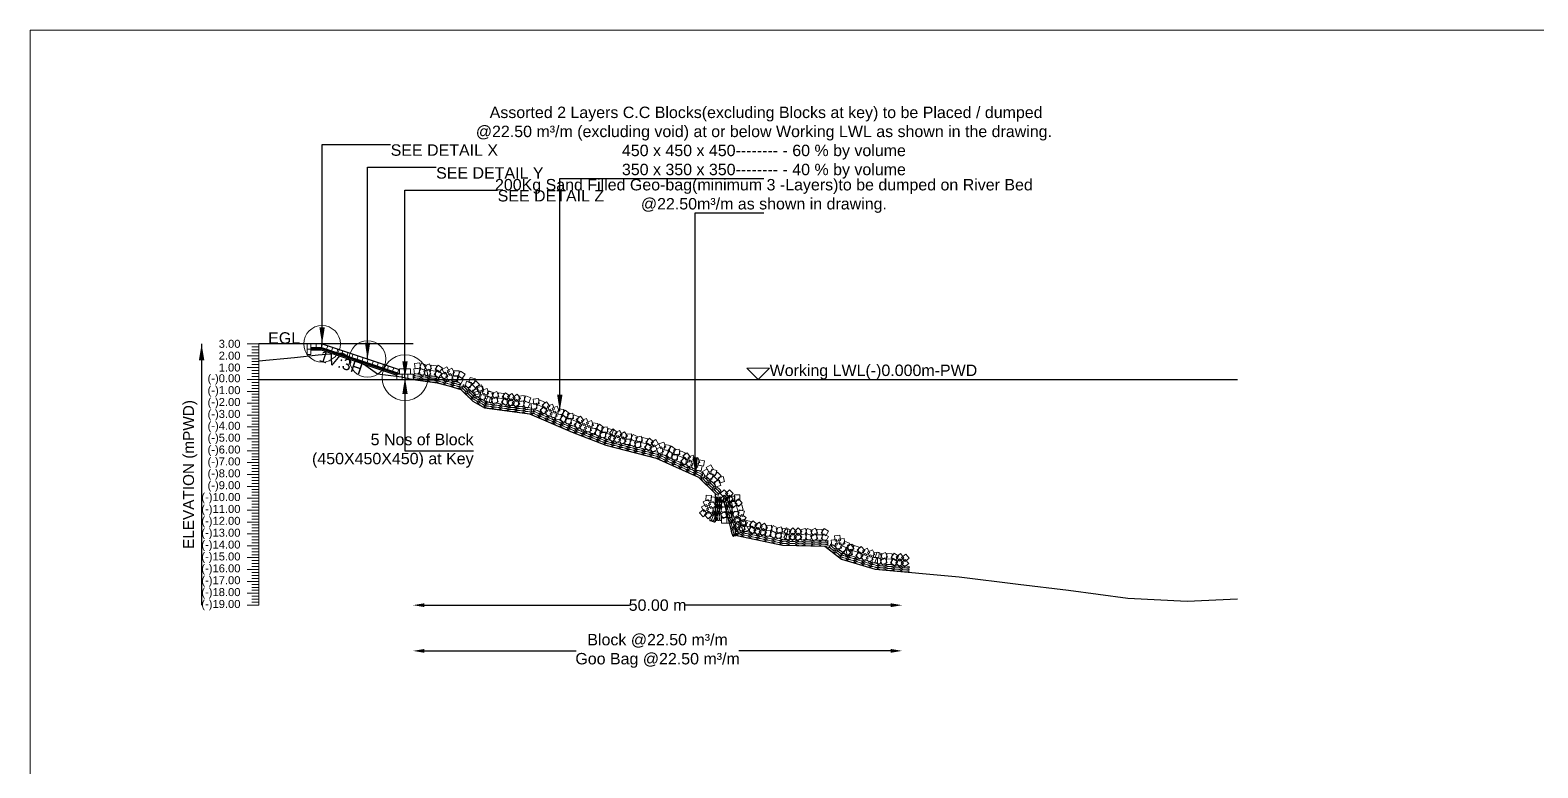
# Model space of a CAD drawing. Header units: inches. Extents: x 89000 to 845017, y -7071 to 0.
# Drawn here: x 730000 to 736595, y -3229 to 0 of the extents above; entities that cross this region are included whole.
import ezdxf

# ---------------------------------------------------------------- set-up
doc = ezdxf.new("R2010")
doc.units = ezdxf.units.IN
doc.header["$LTSCALE"] = 7
doc.header["$MEASUREMENT"] = 0
doc.header["$PDMODE"] = 3
for name, color, linetype, lineweight in [('Cross Section Labels', 7, 'Continuous', 9), ('Existing_Bed_Level for Xsection', 7, 'Continuous', 25), ('Long Section Labels', 7, 'Continuous', 9)]:
    doc.layers.add(name, color=color, linetype=linetype, lineweight=lineweight)
doc.styles.get("Standard").update_dxf_attribs({"font": 'arial.ttf'})
doc.dimstyles.new('Appron Lebeling Style', dxfattribs={"dimtxt": 50, "dimasz": 50, "dimexe": 0.18, "dimexo": 0.0625, "dimgap": 0.09, "dimtad": 0, "dimtih": 1, "dimtoh": 1, "dimdec": 4, "dimzin": 0, "dimdsep": 46, "dimtxsty": 'Standard', "dimcen": 0.09, "dimse1": 1, "dimse2": 1, "dimadec": 0, "dimazin": 0, "dimtfac": 1, "dimtdec": 4, "dimtofl": 0, "dimtmove": 0, "dimatfit": 3, "dimfxl": 1, "dimtolj": 1, "dimtzin": 0, "dimarcsym": 0})
doc.dimstyles.get("Standard").update_dxf_attribs({"dimtxt": 0.18, "dimasz": 0.18, "dimexe": 0.18, "dimexo": 0.0625, "dimgap": 0.09, "dimtad": 0, "dimtih": 1, "dimtoh": 1, "dimdec": 4, "dimzin": 0, "dimdsep": 46, "dimtxsty": 'Standard', "dimcen": 0.09, "dimadec": 0, "dimazin": 0, "dimtfac": 1, "dimtdec": 4, "dimtofl": 0, "dimtmove": 0, "dimatfit": 3, "dimfxl": 1, "dimtolj": 1, "dimtzin": 0, "dimarcsym": 0})

# ---------------------------------------------------------------- blocks, each defined once
blk = doc.blocks.new('*D341')
at = {"layer": 'Cross Section Labels', "color": 0, "lineweight": -2, "transparency": 16777216}
for p, q in [((731724.8, -2517.2), (732621.9, -2517.2)), ((733764.2, -2517.2), (732867.1, -2517.2))]:
    blk.add_line(p, q, dxfattribs=at)
at = {"layer": 'Cross Section Labels', "color": 0, "transparency": 16777216}
for points in [[(731724.8, -2508.8), (731724.8, -2525.5), (731674.8, -2517.2)], [(733764.2, -2508.8), (733764.2, -2525.5), (733814.2, -2517.2)]]:
    blk.add_solid(points, dxfattribs=at)
at = {"layer": 'Defpoints', "color": 0, "transparency": 16777216}
for p in [(731674.8, -1529.2), (733814.2, -2370.5), (733814.2, -2517.2)]:
    blk.add_point(p, dxfattribs=at)
at = {"layer": 'Cross Section Labels', "color": 0, "transparency": 16777216, "insert": (732744.5, -2517.2), "char_height": 50, "attachment_point": 5}
blk.add_mtext('\\A1;50.00 m', dxfattribs=at)
blk = doc.blocks.new('*D342')
at = {"layer": 'Cross Section Labels', "color": 0, "lineweight": -2, "transparency": 16777216}
for p, q in [((731724.8, -2717.2), (732388.9, -2717.2)), ((733764.2, -2717.2), (733100.1, -2717.2))]:
    blk.add_line(p, q, dxfattribs=at)
at = {"layer": 'Cross Section Labels', "color": 0, "transparency": 16777216}
for points in [[(731724.8, -2708.8), (731724.8, -2725.5), (731674.8, -2717.2)], [(733764.2, -2708.8), (733764.2, -2725.5), (733814.2, -2717.2)]]:
    blk.add_solid(points, dxfattribs=at)
at = {"layer": 'Defpoints', "color": 0, "transparency": 16777216}
for p in [(731674.8, -1529.2), (733814.2, -2370.5), (733814.2, -2717.2)]:
    blk.add_point(p, dxfattribs=at)
at = {"layer": 'Cross Section Labels', "color": 0, "transparency": 16777216, "insert": (732744.5, -2717.2), "char_height": 50, "attachment_point": 5}
blk.add_mtext('\\A1;Block @22.50 m³/m ^JGoo Bag @22.50 m³/m ', dxfattribs=at)

msp = doc.modelspace()

# ---------------------------------------------------------------- linework, layer by layer
at = {"layer": 'Cross Section Labels'}
for points in [[(730000, 0), (740000, 0), (740000, -7071), (730000, -7071)], [(733184.79701, -1529.16), (733234.79701, -1479.16), (733134.79701, -1479.16)]]:
    msp.add_lwpolyline(points, close=True, dxfattribs=at)
for centre, radius in [((731276.99701, -1373.16), 80), ((731475.89701, -1439.46), 80), ((731639.69701, -1521.36), 100)]:
    msp.add_circle(centre, radius, dxfattribs=at)
at = {"layer": 'Existing_Bed_Level for Xsection'}
for points in [[(731674.79701, -1373.16), (731000, -1373.16)], [(731616.29701, -1486.26), (731279.39863, -1373.96054), (731276.99701, -1373.16), (731274.46548, -1373.16), (731227.66548, -1373.16)], [(731000, -1447.156), (731155.98323, -1433.636), (731259.97205, -1421.572), (731363.96087, -1413.148), (731467.94969, -1468.476), (731519.9441, -1504.46), (731623.93292, -1517.46), (731675.92733, -1529.42), (731779.91615, -1543.46), (731831.91056, -1557.5), (731883.90497, -1572.58), (731935.89937, -1624.06), (731987.89378, -1652.66), (732184.90472, -1679.96), (732370.8193, -1759.52), (732517.52593, -1817.24), (732737.66717, -1873.4), (732923.57636, -1957.12), (732996.9296, -2028.36), (732996.9296, -2151.6), (733031.30494, -2053.84), (733070.29241, -2208.28), (733290.43148, -2255.08), (733476.33699, -2259.24), (733549.6942, -2315.92), (733696.43167, -2360.12), (734063.38933, -2392.36), (734322.57815, -2425.12), (734542.74752, -2452.16), (734801.96683, -2487), (735061.26988, -2500), (735281.36075, -2489.6)], [(731227.66548, -1388.76), (731274.46548, -1388.76), (731616.29701, -1502.70384)], [(731227.66548, -1393.96), (731273.62164, -1393.96), (731609.02164, -1505.76)], [(731227.66548, -1399.16), (731272.77779, -1399.16), (731604.59701, -1509.76641)], [(731000, -1529.16), (735281.36075, -1529.16)]]:
    msp.add_lwpolyline(points, dxfattribs=at)
at = {"layer": 'Long Section Labels'}
for points in [[(731000, -1373.16), (730950, -1373.16)], [(731000, -2517.16), (731000, -2465.16), (731000, -2413.16), (731000, -2361.16), (731000, -2309.16), (731000, -2257.16), (731000, -2205.16), (731000, -2153.16), (731000, -2101.16), (731000, -2049.16), (731000, -1997.16), (731000, -1945.16), (731000, -1893.16), (731000, -1841.16), (731000, -1789.16), (731000, -1737.16), (731000, -1685.16), (731000, -1633.16), (731000, -1581.16), (731000, -1529.16), (731000, -1477.16), (731000, -1425.16), (731000, -1373.16)], [(731000, -1425.16), (730950, -1425.16)], [(731000, -1386.16), (730970, -1386.16)], [(731000, -1399.16), (730970, -1399.16)], [(731000, -1412.16), (730970, -1412.16)], [(731000, -1438.16), (730970, -1438.16)], [(731000, -1477.16), (730950, -1477.16)], [(731000, -1451.16), (730970, -1451.16)], [(731000, -1464.16), (730970, -1464.16)], [(731000, -1490.16), (730970, -1490.16)], [(731000, -1503.16), (730970, -1503.16)], [(731000, -1516.16), (730970, -1516.16)], [(731000, -1529.16), (730950, -1529.16)], [(731000, -1581.16), (730950, -1581.16)], [(731000, -1542.16), (730970, -1542.16)], [(731000, -1555.16), (730970, -1555.16)], [(731000, -1568.16), (730970, -1568.16)], [(731000, -1633.16), (730950, -1633.16)], [(731000, -1594.16), (730970, -1594.16)], [(731000, -1607.16), (730970, -1607.16)], [(731000, -1620.16), (730970, -1620.16)], [(731000, -1646.16), (730970, -1646.16)], [(731000, -1685.16), (730950, -1685.16)], [(731000, -1659.16), (730970, -1659.16)], [(731000, -1672.16), (730970, -1672.16)], [(731000, -1698.16), (730970, -1698.16)], [(731000, -1711.16), (730970, -1711.16)], [(731000, -1737.16), (730950, -1737.16)], [(731000, -1724.16), (730970, -1724.16)], [(731000, -1750.16), (730970, -1750.16)], [(731000, -1763.16), (730970, -1763.16)], [(731000, -1776.16), (730970, -1776.16)], [(731000, -1789.16), (730950, -1789.16)], [(731000, -1841.16), (730950, -1841.16)], [(731000, -1802.16), (730970, -1802.16)], [(731000, -1815.16), (730970, -1815.16)], [(731000, -1828.16), (730970, -1828.16)], [(731000, -1893.16), (730950, -1893.16)], [(731000, -1854.16), (730970, -1854.16)], [(731000, -1867.16), (730970, -1867.16)], [(731000, -1880.16), (730970, -1880.16)], [(731000, -1906.16), (730970, -1906.16)], [(731000, -1945.16), (730950, -1945.16)], [(731000, -1919.16), (730970, -1919.16)], [(731000, -1932.16), (730970, -1932.16)], [(731000, -1958.16), (730970, -1958.16)], [(731000, -1971.16), (730970, -1971.16)], [(731000, -1997.16), (730950, -1997.16)], [(731000, -1984.16), (730970, -1984.16)], [(731000, -2010.16), (730970, -2010.16)], [(731000, -2023.16), (730970, -2023.16)], [(731000, -2036.16), (730970, -2036.16)], [(731000, -2049.16), (730950, -2049.16)], [(731000, -2101.16), (730950, -2101.16)], [(731000, -2062.16), (730970, -2062.16)], [(731000, -2075.16), (730970, -2075.16)], [(731000, -2088.16), (730970, -2088.16)], [(731000, -2153.16), (730950, -2153.16)], [(731000, -2114.16), (730970, -2114.16)], [(731000, -2127.16), (730970, -2127.16)], [(731000, -2140.16), (730970, -2140.16)], [(731000, -2166.16), (730970, -2166.16)], [(731000, -2205.16), (730950, -2205.16)], [(731000, -2179.16), (730970, -2179.16)], [(731000, -2192.16), (730970, -2192.16)], [(731000, -2218.16), (730970, -2218.16)], [(731000, -2231.16), (730970, -2231.16)], [(731000, -2257.16), (730950, -2257.16)], [(731000, -2244.16), (730970, -2244.16)], [(731000, -2270.16), (730970, -2270.16)], [(731000, -2283.16), (730970, -2283.16)], [(731000, -2296.16), (730970, -2296.16)], [(731000, -2309.16), (730950, -2309.16)], [(731000, -2361.16), (730950, -2361.16)], [(731000, -2322.16), (730970, -2322.16)], [(731000, -2335.16), (730970, -2335.16)], [(731000, -2348.16), (730970, -2348.16)], [(731000, -2374.16), (730970, -2374.16)], [(731000, -2413.16), (730950, -2413.16)], [(731000, -2387.16), (730970, -2387.16)], [(731000, -2400.16), (730970, -2400.16)], [(731000, -2426.16), (730970, -2426.16)], [(731000, -2439.16), (730970, -2439.16)], [(731000, -2465.16), (730950, -2465.16)], [(731000, -2452.16), (730970, -2452.16)], [(731000, -2478.16), (730970, -2478.16)], [(731000, -2491.16), (730970, -2491.16)], [(731000, -2504.16), (730970, -2504.16)], [(731000, -2517.16), (730950, -2517.16)]]:
    msp.add_lwpolyline(points, dxfattribs=at)
for points in [[(731227.66548, -1373.16), (731212.06548, -1373.16), (731212.06548, -1396.56), (731227.66548, -1396.56)], [(731251.06548, -1373.16), (731227.66548, -1373.16), (731227.66548, -1388.76), (731251.06548, -1388.76)], [(731274.46548, -1373.16), (731251.06548, -1373.16), (731251.06548, -1388.76), (731274.46548, -1388.76)], [(731301.59782, -1381.36027), (731279.39863, -1373.96054), (731274.46548, -1388.76), (731296.66467, -1396.15973)], [(731323.79701, -1388.76), (731301.59782, -1381.36027), (731296.66467, -1396.15973), (731318.86386, -1403.55946)], [(731227.66548, -1396.56), (731212.06548, -1396.56), (731212.06548, -1419.96), (731227.66548, -1419.96)], [(731345.9962, -1396.15973), (731323.79701, -1388.76), (731318.86386, -1403.55946), (731341.06305, -1410.95919)], [(731368.19539, -1403.55946), (731345.9962, -1396.15973), (731341.06305, -1410.95919), (731363.26224, -1418.35892)], [(731390.39458, -1410.95919), (731368.19539, -1403.55946), (731363.26224, -1418.35892), (731385.46143, -1425.75865)], [(731412.59377, -1418.35892), (731390.39458, -1410.95919), (731385.46143, -1425.75865), (731407.66062, -1433.15838)], [(731434.79296, -1425.75865), (731412.59377, -1418.35892), (731407.66062, -1433.15838), (731429.85981, -1440.55811)], [(731456.99215, -1433.15838), (731434.79296, -1425.75865), (731429.85981, -1440.55811), (731452.059, -1447.95784)], [(731479.19134, -1440.55811), (731456.99215, -1433.15838), (731452.059, -1447.95784), (731474.25818, -1455.35757)], [(731501.39053, -1447.95784), (731479.19134, -1440.55811), (731474.25818, -1455.35757), (731496.45737, -1462.7573)], [(731523.58972, -1455.35757), (731501.39053, -1447.95784), (731496.45737, -1462.7573), (731518.65656, -1470.15703)], [(731545.7889, -1462.7573), (731523.58972, -1455.35757), (731518.65656, -1470.15703), (731540.85575, -1477.55676)], [(731567.98809, -1470.15703), (731545.7889, -1462.7573), (731540.85575, -1477.55676), (731563.05494, -1484.95649)], [(731590.18728, -1477.55676), (731567.98809, -1470.15703), (731563.05494, -1484.95649), (731585.25413, -1492.35622)], [(731612.38647, -1484.95649), (731590.18728, -1477.55676), (731585.25413, -1492.35622), (731607.45332, -1499.75595)], [(731627.99701, -1505.76), (731604.59701, -1505.76), (731604.59701, -1529.16), (731627.99701, -1529.16)], [(731639.69701, -1482.36), (731616.29701, -1482.36), (731616.29701, -1505.76), (731639.69701, -1505.76)], [(731651.39701, -1505.76), (731627.99701, -1505.76), (731627.99701, -1529.16), (731651.39701, -1529.16)], [(731663.09701, -1482.36), (731639.69701, -1482.36), (731639.69701, -1505.76), (731663.09701, -1505.76)], [(731674.79701, -1505.76), (731651.39701, -1505.76), (731651.39701, -1529.16), (731674.79701, -1529.16)], [(731701.60001, -1479.8582), (731678.39083, -1482.84051), (731681.37315, -1506.04969), (731704.58232, -1503.06737)], [(731704.73094, -1456.6686), (731681.52176, -1459.65092), (731684.50408, -1482.86009), (731707.71325, -1479.87778)], [(731729.98505, -1489.80648), (731708.39778, -1480.776), (731699.36729, -1502.36327), (731720.95456, -1511.39375)], [(731733.11598, -1466.61689), (731711.52871, -1457.5864), (731702.49822, -1479.17367), (731724.08549, -1488.20416)], [(731744.25736, -1483.95384), (731722.6038, -1492.82421), (731731.47417, -1514.47777), (731753.12773, -1505.6074)], [(731747.38829, -1460.76425), (731725.73473, -1469.63462), (731734.6051, -1491.28818), (731756.25866, -1482.41781)], [(731774.21562, -1492.31741), (731751.02603, -1489.18648), (731747.8951, -1512.37607), (731771.08469, -1515.507)], [(731777.34655, -1469.12781), (731754.15696, -1465.99688), (731751.02603, -1489.18648), (731774.21562, -1492.31741)], [(731800.65548, -1503.36232), (731782.1296, -1489.06715), (731767.83443, -1507.59302), (731786.3603, -1521.88819)], [(731803.78641, -1480.17273), (731785.26053, -1465.87755), (731770.96536, -1484.40343), (731789.49123, -1498.6986)], [(731816.02574, -1496.48281), (731795.73345, -1508.1354), (731807.38604, -1528.42769), (731827.67833, -1516.7751)], [(731822.12593, -1473.89193), (731801.83364, -1485.54453), (731813.48623, -1505.83682), (731833.77852, -1494.18422)], [(731850.27264, -1522.86257), (731838.60389, -1502.57956), (731818.32089, -1514.24831), (731829.98964, -1534.53132)], [(731856.37283, -1500.27169), (731844.70408, -1479.98869), (731824.42108, -1491.65744), (731836.08983, -1511.94044)], [(731869.42741, -1513.66425), (731846.03222, -1513.18959), (731845.55756, -1536.58477), (731868.95274, -1537.05944)], [(731875.94553, -1491.1904), (731852.55034, -1490.71573), (731852.07568, -1514.11092), (731875.47086, -1514.58558)], [(731896.034, -1527.69166), (731876.01537, -1515.57497), (731863.89867, -1535.5936), (731883.9173, -1547.7103)], [(731902.55212, -1505.21781), (731882.53349, -1493.10111), (731870.41679, -1513.11975), (731890.43542, -1525.23644)], [(731930.92613, -1542.86391), (731908.2972, -1536.90643), (731902.33972, -1559.53536), (731924.96865, -1565.49284)], [(731949.80737, -1567.58122), (731933.17902, -1551.11738), (731916.71518, -1567.74573), (731933.34353, -1584.20957)], [(731947.38997, -1526.23556), (731924.76104, -1520.27808), (731918.80356, -1542.90701), (731941.43249, -1548.86449)], [(731966.27121, -1550.95287), (731949.64286, -1534.48903), (731933.17902, -1551.11738), (731949.80737, -1567.58122)], [(731964.265, -1592.32052), (731958.08283, -1569.75194), (731935.51425, -1575.93411), (731941.69642, -1598.50269)], [(731966.89649, -1578.60549), (731944.4215, -1585.11968), (731950.93569, -1607.59467), (731973.41068, -1601.08048)], [(731980.72884, -1575.69217), (731974.54667, -1553.12359), (731951.97809, -1559.30576), (731958.16026, -1581.87434)], [(731978.17432, -1558.10255), (731955.69933, -1564.61674), (731962.21352, -1587.09173), (731984.68851, -1580.57754)], [(732005.1978, -1591.84382), (731998.66571, -1569.37403), (731976.19592, -1575.90611), (731982.728, -1598.37591)], [(732027.63449, -1587.60881), (732006.07888, -1578.50302), (731996.97308, -1600.05863), (732018.5287, -1609.16443)], [(732025.3532, -1586.58184), (732002.62884, -1580.9994), (731997.0464, -1603.72376), (732019.77076, -1609.30619)], [(732041.92715, -1581.80604), (732020.24275, -1590.60075), (732029.03747, -1612.28515), (732050.72186, -1603.49043)], [(731993.91997, -1612.34676), (731987.38789, -1589.87697), (731964.91809, -1596.40905), (731971.45017, -1618.87885)], [(732014.07537, -1607.08478), (731991.35101, -1601.50234), (731985.76857, -1624.2267), (732008.49293, -1629.80913)], [(732024.42262, -1610.78733), (732002.86701, -1601.68154), (731993.76121, -1623.23715), (732015.31682, -1632.34295)], [(732038.71528, -1604.98456), (732017.03088, -1613.77927), (732025.8256, -1635.46367), (732047.50999, -1626.66895)], [(732068.64416, -1613.45266), (732045.46563, -1610.24079), (732042.25376, -1633.41931), (732065.43229, -1636.63118)], [(732071.85603, -1590.27414), (732048.67751, -1587.06227), (732045.46563, -1610.24079), (732068.64416, -1613.45266)], [(732095.04529, -1624.58981), (732076.56944, -1610.23005), (732062.20967, -1628.7059), (732080.68553, -1643.06566)], [(732098.25716, -1601.41129), (732079.78131, -1587.05152), (732065.42154, -1605.52738), (732083.8974, -1619.88714)], [(732104.08367, -1613.47094), (732085.41722, -1627.58206), (732099.52834, -1646.24851), (732118.19479, -1632.13739)], [(732107.29554, -1590.29242), (732088.62909, -1604.40354), (732102.74021, -1623.06999), (732121.40666, -1608.95886)], [(732141.37512, -1635.33621), (732127.24914, -1616.681), (732108.59393, -1630.80699), (732122.71992, -1649.46219)], [(732144.58699, -1612.15768), (732130.46101, -1593.50248), (732111.8058, -1607.62846), (732125.93179, -1626.28367)], [(732158.32214, -1623.22311), (732135.10269, -1626.12438), (732138.00396, -1649.34383), (732161.22341, -1646.44255)], [(732161.53401, -1600.04459), (732138.31456, -1602.94586), (732141.21583, -1626.1653), (732164.43528, -1623.26403)], [(732186.67228, -1633.27043), (732165.11666, -1624.16463), (732156.01087, -1645.72025), (732177.56648, -1654.82604)], [(732189.88415, -1610.09191), (732168.32853, -1600.98611), (732159.22274, -1622.54172), (732180.77835, -1631.64752)], [(732214.22974, -1633.55505), (732190.99424, -1636.32479), (732193.76398, -1659.56029), (732216.99948, -1656.79055)], [(732223.43595, -1612.04212), (732200.20045, -1614.81186), (732202.97019, -1638.04737), (732226.20569, -1635.27763)], [(732240.86935, -1649.61052), (732219.35643, -1640.40431), (732210.15022, -1661.91723), (732231.66314, -1671.12344)], [(732250.07555, -1628.09759), (732228.56263, -1618.89139), (732219.35643, -1640.40431), (732240.86935, -1649.61052)], [(732263.40256, -1667.31109), (732249.36372, -1648.59022), (732230.64285, -1662.62907), (732244.68169, -1681.34993)], [(732272.60877, -1645.79817), (732258.56992, -1627.0773), (732239.84906, -1641.11615), (732253.8879, -1659.83701)], [(732284.25766, -1637.45402), (732262.53249, -1646.14754), (732271.226, -1667.8727), (732292.95117, -1659.17919)], [(732314.46928, -1668.37328), (732305.75847, -1646.65505), (732284.04023, -1655.36586), (732292.75104, -1677.08409)], [(732275.05145, -1658.96695), (732253.32629, -1667.66046), (732262.0198, -1689.38562), (732283.74496, -1680.69211)], [(732305.26307, -1689.8862), (732296.55226, -1668.16797), (732274.83402, -1676.87878), (732283.54483, -1698.59701)], [(732324.80307, -1682.66701), (732301.63978, -1679.34709), (732298.31986, -1702.51039), (732321.48316, -1705.8303)], [(732334.00928, -1661.15408), (732310.84598, -1657.83417), (732307.52607, -1680.99747), (732330.68936, -1684.31738)], [(732349.50359, -1699.82986), (732331.10935, -1685.3657), (732316.64519, -1703.75995), (732335.03943, -1718.2241)], [(732358.70979, -1678.31694), (732340.31555, -1663.85278), (732325.8514, -1682.24703), (732344.24564, -1696.71118)], [(732364.82019, -1697.99849), (732341.58469, -1700.76823), (732344.35443, -1724.00373), (732367.58993, -1721.23399)], [(732374.0264, -1676.48557), (732350.79089, -1679.25531), (732353.56063, -1702.49081), (732376.79614, -1699.72107)], [(732391.45979, -1714.05396), (732369.94687, -1704.84775), (732360.74067, -1726.36067), (732382.25359, -1735.56688)], [(732400.666, -1692.54104), (732379.15308, -1683.33483), (732369.94687, -1704.84775), (732391.45979, -1714.05396)], [(732413.15468, -1730.49233), (732398.56939, -1712.19398), (732380.27105, -1726.77927), (732394.85634, -1745.07761)], [(732421.72191, -1708.71705), (732407.13662, -1690.41871), (732388.83828, -1705.004), (732403.42356, -1723.30234)], [(732433.11944, -1700.03272), (732411.66034, -1709.36368), (732420.99129, -1730.82278), (732442.4504, -1721.49182)], [(732464.2305, -1730.04679), (732454.88246, -1708.59512), (732433.43079, -1717.94316), (732442.77883, -1739.39483)], [(732424.55221, -1721.80799), (732403.09311, -1731.13895), (732412.42407, -1752.59806), (732433.88317, -1743.2671)], [(732455.66327, -1751.82207), (732446.31523, -1730.3704), (732424.86356, -1739.71844), (732434.2116, -1761.17011)], [(732474.98168, -1744.02928), (732451.73049, -1741.39449), (732449.0957, -1764.64568), (732472.3469, -1767.28047)], [(732483.54891, -1722.254), (732460.29772, -1719.61921), (732457.66293, -1742.87041), (732480.91412, -1745.50519)], [(732500.17801, -1760.4556), (732481.36486, -1746.54066), (732467.44993, -1765.35381), (732486.26307, -1779.26875)], [(732508.74524, -1738.68032), (732489.93209, -1724.76539), (732476.01715, -1743.57854), (732494.8303, -1757.49347)], [(732515.43388, -1758.17295), (732492.29026, -1761.62729), (732495.7446, -1784.77092), (732518.88823, -1781.31657)], [(732524.00111, -1736.39767), (732500.85748, -1739.85201), (732504.31183, -1762.99564), (732527.45546, -1759.5413)], [(732542.53577, -1773.43513), (732520.76049, -1764.86791), (732512.19327, -1786.64318), (732533.96854, -1795.21041)], [(732551.103, -1751.65986), (732529.32772, -1743.09263), (732520.76049, -1764.86791), (732542.53577, -1773.43513)], [(732561.86642, -1784.67804), (732545.11269, -1768.34181), (732528.77646, -1785.09555), (732545.5302, -1801.43178)], [(732567.65072, -1762.00422), (732550.89698, -1745.668), (732534.56075, -1762.42174), (732551.31449, -1778.75796)], [(732572.09176, -1774.63991), (732551.96408, -1786.57459), (732563.89876, -1806.70227), (732584.02644, -1794.76759)], [(732577.87605, -1751.96609), (732557.74837, -1763.90078), (732569.68306, -1784.02845), (732589.81073, -1772.09377)], [(732606.70351, -1800.53911), (732594.75281, -1780.42095), (732574.63464, -1792.37165), (732586.58535, -1812.48982)], [(732612.48781, -1777.8653), (732600.5371, -1757.74713), (732580.41893, -1769.69784), (732592.36964, -1789.816)], [(732630.68336, -1767.72378), (732607.2851, -1768.00969), (732607.57101, -1791.40794), (732630.96927, -1791.12203)], [(732657.73178, -1780.87909), (732637.32994, -1769.41938), (732625.87023, -1789.82122), (732646.27207, -1801.28093)], [(732672.5838, -1776.71139), (732650.05177, -1783.02547), (732656.36584, -1805.5575), (732678.89787, -1799.24343)], [(732624.89906, -1790.39759), (732601.50081, -1790.68351), (732601.78672, -1814.08176), (732625.18497, -1813.79585)], [(732651.94748, -1803.5529), (732631.54564, -1792.0932), (732620.08593, -1812.49504), (732640.48778, -1823.95474)], [(732666.79951, -1799.38521), (732644.26747, -1805.69928), (732650.58155, -1828.23132), (732673.11358, -1821.91724)], [(732695.5934, -1811.1478), (732672.91958, -1805.3635), (732667.13529, -1828.03732), (732689.8091, -1833.82161)], [(732701.37769, -1788.47398), (732678.70387, -1782.68969), (732672.91958, -1805.3635), (732695.5934, -1811.1478)], [(732720.58314, -1825.16809), (732703.8294, -1808.83187), (732687.49318, -1825.58561), (732704.24692, -1841.92183)], [(732726.36743, -1802.49428), (732709.61369, -1786.15805), (732693.27747, -1802.91179), (732710.03121, -1819.24802)], [(732730.80847, -1815.12996), (732710.68079, -1827.06465), (732722.61548, -1847.19232), (732742.74315, -1835.25764)], [(732736.59276, -1792.45615), (732716.46509, -1804.39083), (732728.39977, -1824.51851), (732748.52745, -1812.58382)], [(732770.58756, -1846.30109), (732762.2859, -1824.42319), (732740.408, -1832.72486), (732748.70966, -1854.60275)], [(732780.1959, -1824.96474), (732771.89424, -1803.08684), (732750.01634, -1811.38851), (732758.31801, -1833.2664)], [(732790.25961, -1839.44989), (732767.16271, -1835.69583), (732763.40865, -1858.79274), (732786.50555, -1862.5468)], [(732799.86795, -1818.11354), (732776.77105, -1814.35948), (732773.01699, -1837.45639), (732796.11389, -1841.21045)], [(732814.63366, -1857.07331), (732796.51413, -1842.26647), (732781.70729, -1860.38601), (732799.82683, -1875.19284)], [(732824.24201, -1835.73696), (732806.12247, -1820.93012), (732791.31563, -1839.04966), (732809.43517, -1853.85649)], [(732839.59028, -1834.19337), (732816.30689, -1836.52654), (732818.64005, -1859.80993), (732841.92345, -1857.47676)], [(732865.92386, -1850.74599), (732844.58751, -1841.13765), (732834.97917, -1862.474), (732856.31552, -1872.08234)], [(732829.98194, -1855.52972), (732806.69855, -1857.86289), (732809.03171, -1881.14628), (732832.3151, -1878.81311)], [(732856.31552, -1872.08234), (732834.97917, -1862.474), (732825.37083, -1883.81034), (732846.70718, -1893.41869)], [(732878.51256, -1890.2027), (732864.82754, -1871.22165), (732845.84649, -1884.90667), (732859.5315, -1903.88772)], [(732888.1209, -1868.86635), (732874.43588, -1849.8853), (732855.45483, -1863.57032), (732869.13985, -1882.55137)], [(732890.316, -1882.07866), (732868.4315, -1890.3629), (732876.71574, -1912.2474), (732898.60024, -1903.96316)], [(732899.92434, -1860.74231), (732878.03984, -1869.02655), (732886.32408, -1890.91105), (732908.20858, -1882.62681)], [(732919.942, -1913.55948), (732911.64034, -1891.68159), (732889.76244, -1899.98325), (732898.0641, -1921.86115)], [(732929.55034, -1892.22314), (732921.24868, -1870.34524), (732899.37078, -1878.6469), (732907.67244, -1900.5248)], [(732939.61405, -1906.70829), (732916.51714, -1902.95423), (732912.76308, -1926.05113), (732935.85999, -1929.80519)], [(732949.22239, -1885.37194), (732926.12549, -1881.61788), (732922.37143, -1904.71479), (732945.46833, -1908.46884)], [(732989.044, -1923.27514), (732977.05314, -1903.18088), (732956.95888, -1915.17175), (732968.94974, -1935.266)], [(732972.74127, -1940.06147), (732960.7504, -1919.96722), (732940.65615, -1931.95808), (732952.64701, -1952.05234)], [(732987.6972, -1943.83935), (732965.01188, -1938.10035), (732959.27288, -1960.78567), (732981.9582, -1966.52467)], [(733006.8159, -1968.37344), (732990.02957, -1952.07071), (732973.72684, -1968.85704), (732990.51317, -1985.15977)], [(733003.99993, -1927.05301), (732981.31461, -1921.31402), (732975.57561, -1943.99934), (732998.26093, -1949.73834)], [(733023.11863, -1951.58711), (733006.3323, -1935.28438), (732990.02957, -1952.07071), (733006.8159, -1968.37344)], [(733021.51141, -1992.97218), (733015.11191, -1970.46426), (732992.60399, -1976.86376), (732999.00349, -1999.37168)], [(733037.81414, -1976.18585), (733031.41464, -1953.67793), (733008.90672, -1960.07743), (733015.30622, -1982.58535)], [(732957.13395, -2035.81305), (732955.35432, -2059.14528), (732978.68655, -2060.92491), (732980.46618, -2037.59268)], [(732979.20899, -2043.57529), (732977.42936, -2066.90752), (733000.76159, -2068.68715), (733002.54122, -2045.35493)], [(733051.69589, -2028.76616), (733035.15619, -2012.21327), (733018.6033, -2028.75298), (733035.14301, -2045.30587)], [(733035.15619, -2068.70587), (733051.69589, -2052.15298), (733035.14301, -2035.61327), (733018.6033, -2052.16616)], [(733075.09589, -2028.76616), (733058.55619, -2012.21327), (733042.0033, -2028.75298), (733058.54301, -2045.30587)], [(733058.55619, -2068.70587), (733075.09589, -2052.15298), (733058.54301, -2035.61327), (733042.0033, -2052.16616)], [(733081.73243, -2063.6589), (733082.07692, -2040.26143), (733058.67945, -2039.91694), (733058.33497, -2063.31441)], [(733104.42066, -2057.93139), (733104.76515, -2034.53392), (733081.36768, -2034.18943), (733081.02319, -2057.5869)], [(732945.87533, -2098.09523), (732928.12463, -2113.34229), (732943.37169, -2131.09298), (732961.12239, -2115.84593)], [(732936.77853, -2087.02411), (732946.8908, -2108.12629), (732967.99298, -2098.01402), (732957.88071, -2076.91184)], [(732965.63052, -2054.83242), (732944.53641, -2064.9615), (732954.66548, -2086.05562), (732975.7596, -2075.92654)], [(732967.95037, -2105.85748), (732950.19968, -2121.10453), (732965.44673, -2138.85523), (732983.19743, -2123.60817)], [(732958.85357, -2094.78636), (732968.96585, -2115.88854), (732990.06803, -2105.77626), (732979.95575, -2084.67408)], [(732987.70557, -2062.59467), (732966.61145, -2072.72375), (732976.74052, -2093.81786), (732997.83464, -2083.68879)], [(733051.12953, -2126.65164), (733039.44166, -2106.37964), (733019.16967, -2118.0675), (733030.85753, -2138.3395)], [(733049.48077, -2083.82984), (733043.41987, -2061.2284), (733020.81842, -2067.2893), (733026.87932, -2089.89074)], [(733043.41987, -2113.29074), (733049.48077, -2090.6893), (733026.87932, -2084.6284), (733020.81842, -2107.22984)], [(733074.52953, -2126.65164), (733062.84166, -2106.37964), (733042.56967, -2118.0675), (733054.25753, -2138.3395)], [(733072.88077, -2083.82984), (733066.81987, -2061.2284), (733044.21842, -2067.2893), (733050.27932, -2089.89074)], [(733066.81987, -2113.29074), (733072.88077, -2090.6893), (733050.27932, -2084.6284), (733044.21842, -2107.22984)], [(733092.47786, -2074.72633), (733076.18363, -2057.93174), (733059.38904, -2074.22597), (733075.68327, -2091.02055)], [(733095.86883, -2105.64473), (733090.14132, -2082.95651), (733067.45309, -2088.68402), (733073.1806, -2111.37224)], [(733095.46132, -2134.29591), (733101.83178, -2111.77976), (733079.31563, -2105.40929), (733072.94516, -2127.92545)], [(733115.16609, -2068.99882), (733098.87186, -2052.20423), (733082.07727, -2068.49846), (733098.3715, -2085.29304)], [(733118.55706, -2099.91722), (733112.82955, -2077.229), (733090.14132, -2082.95651), (733095.86883, -2105.64473)], [(733118.14954, -2128.5684), (733124.52001, -2106.05225), (733102.00385, -2099.68178), (733095.63339, -2122.19794)], [(733046.8496, -2157.45957), (733046.8496, -2134.05957), (733023.4496, -2134.05957), (733023.4496, -2157.45957)], [(733070.2496, -2157.45957), (733070.2496, -2134.05957), (733046.8496, -2134.05957), (733046.8496, -2157.45957)], [(733105.76131, -2168.29119), (733084.91425, -2157.6629), (733074.28597, -2178.50995), (733095.13302, -2189.13824)], [(733109.16059, -2138.49725), (733089.07241, -2126.49622), (733077.07137, -2146.5844), (733097.15955, -2158.58544)], [(733110.62723, -2145.4027), (733089.78018, -2134.77442), (733079.1519, -2155.62147), (733099.99895, -2166.24975)], [(733102.89984, -2181.27044), (733114.88488, -2161.17271), (733094.78714, -2149.18767), (733082.80211, -2169.2854)], [(733120.49053, -2192.42822), (733109.08194, -2171.99775), (733088.65147, -2183.40634), (733100.06006, -2203.83681)], [(733120.43332, -2163.5284), (733098.17402, -2170.7453), (733105.39092, -2193.0046), (733127.65022, -2185.7877)], [(733131.84882, -2132.76974), (733111.76063, -2120.76871), (733099.7596, -2140.85689), (733119.84778, -2152.85793)], [(733125.29925, -2140.63992), (733103.03995, -2147.85681), (733110.25685, -2170.11611), (733132.51615, -2162.89922)], [(733125.58807, -2175.54293), (733137.5731, -2155.4452), (733117.47537, -2143.46016), (733105.49033, -2163.55789)], [(733143.17876, -2186.70071), (733131.77016, -2166.27024), (733111.3397, -2177.67883), (733122.74829, -2198.1093)], [(733149.67781, -2174.12115), (733126.78933, -2169.25522), (733121.9234, -2192.14371), (733144.81188, -2197.00964)], [(733154.54374, -2151.23267), (733131.65526, -2146.36674), (733126.78933, -2169.25522), (733149.67781, -2174.12115)], [(733175.21222, -2187.12307), (733157.81381, -2171.47523), (733142.16596, -2188.87364), (733159.56438, -2204.52149)], [(733180.07815, -2164.23459), (733162.67973, -2148.58674), (733147.03189, -2165.98516), (733164.43031, -2181.63301)], [(733189.89068, -2153.79257), (733170.26027, -2166.52863), (733182.99633, -2186.15903), (733202.62674, -2173.42298)], [(733225.51796, -2178.27602), (733212.76628, -2158.65576), (733193.14602, -2171.40745), (733205.8977, -2191.0277)], [(733243.29007, -2167.40953), (733219.92234, -2168.63807), (733221.15088, -2192.00579), (733244.51861, -2190.77726)], [(733270.84663, -2179.46421), (733249.99958, -2168.83592), (733239.37129, -2189.68297), (733260.21834, -2200.31126)], [(733285.51865, -2174.70142), (733263.25935, -2181.91832), (733270.47624, -2204.17762), (733292.73554, -2196.96072)], [(733185.02475, -2176.68106), (733165.39434, -2189.41711), (733178.1304, -2209.04752), (733197.76081, -2196.31146)], [(733220.65203, -2201.1645), (733207.90035, -2181.54425), (733188.28009, -2194.29593), (733201.03177, -2213.91619)], [(733238.42414, -2190.29801), (733215.05641, -2191.52655), (733216.28495, -2214.89428), (733239.65268, -2213.66574)], [(733265.9807, -2202.35269), (733245.13365, -2191.72441), (733234.50536, -2212.57146), (733255.35241, -2223.19974)], [(733280.65272, -2197.58991), (733258.39342, -2204.8068), (733265.61031, -2227.0661), (733287.86961, -2219.84921)], [(733309.89721, -2208.18266), (733287.00872, -2203.31673), (733282.14279, -2226.20521), (733305.03128, -2231.07114)], [(733314.76314, -2185.29417), (733291.87465, -2180.42824), (733287.00872, -2203.31673), (733309.89721, -2208.18266)], [(733328.34132, -2213.4056), (733308.33587, -2201.26715), (733296.19742, -2221.2726), (733316.20287, -2233.41105)], [(733328.86481, -2190.01145), (733308.85936, -2177.873), (733296.72091, -2197.87845), (733316.72636, -2210.0169)], [(733336.04027, -2201.32058), (733319.12151, -2217.48584), (733335.28677, -2234.4046), (733352.20553, -2218.23934)], [(733336.56376, -2177.92644), (733319.645, -2194.09169), (733335.81026, -2211.01045), (733352.72902, -2194.84519)], [(733375.59996, -2218.74965), (733359.42124, -2201.84377), (733342.51536, -2218.0225), (733358.69408, -2234.92838)], [(733376.12345, -2195.35551), (733359.94473, -2178.44963), (733343.03885, -2194.62836), (733359.21757, -2211.53424)], [(733391.04062, -2204.767), (733368.30923, -2210.32075), (733373.86299, -2233.05214), (733396.59437, -2227.49838)], [(733391.56411, -2181.37285), (733368.83272, -2186.92661), (733374.38648, -2209.65799), (733397.11786, -2204.10424)], [(733420.35855, -2211.48546), (733397.89835, -2204.92045), (733391.33334, -2227.38065), (733413.79354, -2233.94566)], [(733420.88204, -2188.09132), (733398.42184, -2181.52631), (733391.85683, -2203.98651), (733414.31703, -2210.55152)], [(733433.88858, -2204.07664), (733413.36018, -2215.30806), (733424.59161, -2235.83646), (733445.12, -2224.60503)], [(733434.41207, -2180.68249), (733413.88367, -2191.91392), (733425.1151, -2212.44231), (733445.64349, -2201.21089)], [(733464.59305, -2209.04471), (733441.19891, -2208.52122), (733440.67542, -2231.91536), (733464.06956, -2232.43885)], [(733465.11654, -2185.65057), (733441.7224, -2185.12708), (733441.19891, -2208.52122), (733464.59305, -2209.04471)], [(733492.10033, -2217.07003), (733472.09488, -2204.93158), (733459.95643, -2224.93703), (733479.96188, -2237.07548)], [(733492.62382, -2193.67588), (733472.61837, -2181.53743), (733460.47992, -2201.54288), (733480.48537, -2213.68133)], [(733527.42268, -2229.50224), (733504.2116, -2232.46965), (733507.17902, -2255.68074), (733530.3901, -2252.71332)], [(733541.72975, -2210.98554), (733518.51866, -2213.95296), (733521.48608, -2237.16404), (733544.69716, -2234.19663)], [(733563.22191, -2248.49326), (733560.23601, -2225.28455), (733537.0273, -2228.27045), (733540.0132, -2251.47916)], [(733583.94793, -2246.40505), (733562.35743, -2237.38229), (733553.33467, -2258.97279), (733574.92517, -2267.99555)], [(733548.91485, -2267.00996), (733545.92895, -2243.80124), (733522.72024, -2246.78714), (733525.70614, -2269.99586)], [(733569.64087, -2264.92174), (733548.05036, -2255.89898), (733539.02761, -2277.48948), (733560.61811, -2286.51224)], [(733589.24791, -2287.73058), (733575.06883, -2269.1157), (733556.45395, -2283.29477), (733570.63303, -2301.90965)], [(733591.58582, -2271.93313), (733568.80431, -2277.2775), (733574.14868, -2300.05902), (733596.9302, -2294.71464)], [(733603.55497, -2269.21388), (733589.3759, -2250.599), (733570.76102, -2264.77808), (733584.94009, -2283.39296)], [(733598.3348, -2249.52752), (733575.55328, -2254.87189), (733580.89766, -2277.65341), (733603.67918, -2272.30904)], [(733619.85016, -2284.91674), (733597.44455, -2278.16776), (733590.69557, -2300.57337), (733613.10118, -2307.32234)], [(733626.59913, -2262.51113), (733604.19352, -2255.76215), (733597.44455, -2278.16776), (733619.85016, -2284.91674)], [(733644.21724, -2299.99325), (733628.1777, -2282.95526), (733611.13971, -2298.99481), (733627.17925, -2316.03279)], [(733650.96622, -2277.58764), (733634.92667, -2260.54965), (733617.88868, -2276.5892), (733633.92823, -2293.62719)], [(733654.86264, -2290.40175), (733634.24282, -2301.46445), (733645.30553, -2322.08426), (733665.92534, -2311.02156)], [(733661.61161, -2267.99614), (733640.9918, -2279.05884), (733652.0545, -2299.67865), (733672.67431, -2288.61595)], [(733688.33475, -2317.75792), (733677.25563, -2297.14693), (733656.64463, -2308.22604), (733667.72375, -2328.83704)], [(733695.08372, -2295.35231), (733684.00461, -2274.74132), (733663.39361, -2285.82044), (733674.47273, -2306.43143)], [(733706.94749, -2308.40409), (733683.55843, -2307.68877), (733682.84311, -2331.07783), (733706.23217, -2331.79315)], [(733713.69647, -2285.99848), (733690.3074, -2285.28316), (733689.59208, -2308.67222), (733712.98115, -2309.38754)], [(733725.02012, -2315.96235), (733703.03585, -2307.94662), (733695.02012, -2329.93089), (733717.00439, -2337.94662)], [(733727.0681, -2292.65215), (733705.08383, -2284.63642), (733697.0681, -2306.62068), (733719.05237, -2314.63641)], [(733741.05248, -2286.14143), (733719.83534, -2296.01023), (733729.70414, -2317.22736), (733750.92128, -2307.35856)], [(733771.36761, -2293.10126), (733748.0574, -2291.05328), (733746.00942, -2314.36349), (733769.31963, -2316.41146)], [(733798.29298, -2302.90332), (733779.1217, -2289.48609), (733765.70447, -2308.65737), (733784.87575, -2322.0746)], [(733806.76363, -2291.3461), (733788.8267, -2306.37362), (733803.85423, -2324.31055), (733821.79116, -2309.28303)], [(733845.10252, -2311.31788), (733830.06072, -2293.39292), (733812.13576, -2308.43473), (733827.17756, -2326.35968)], [(733739.0045, -2309.45163), (733717.78736, -2319.32043), (733727.65616, -2340.53757), (733748.8733, -2330.66877)], [(733769.31963, -2316.41146), (733746.00942, -2314.36349), (733743.96145, -2337.67369), (733767.27165, -2339.72167)], [(733796.245, -2326.21353), (733777.07372, -2312.7963), (733763.65649, -2331.96758), (733782.82777, -2345.38481)], [(733804.71566, -2314.65631), (733786.77873, -2329.68383), (733801.80625, -2347.62076), (733819.74318, -2332.59324)], [(733843.05454, -2334.62809), (733828.01274, -2316.70313), (733810.08778, -2331.74494), (733825.12959, -2349.66989)]]:
    msp.add_lwpolyline(points, close=True, dxfattribs=at)
for centre, major_axis in [((731693.70211, -1518.43954), (17.14999, -2.3155)), ((731694.88491, -1509.67903), (17.14999, -2.3155)), ((731729.18489, -1514.31002), (17.14999, -2.3155)), ((731763.48488, -1518.94102), (17.14999, -2.3155)), ((731692.51932, -1527.20006), (17.14999, -2.3155)), ((731726.8193, -1531.83105), (17.14999, -2.3155)), ((731728.0021, -1523.07054), (17.14999, -2.3155)), ((731761.11929, -1536.46205), (17.14999, -2.3155)), ((731762.30208, -1527.70153), (17.14999, -2.3155)), ((731795.59514, -1543.11547), (16.70721, -4.51143)), ((731797.89965, -1534.58114), (16.70721, -4.51143)), ((731800.20417, -1526.04681), (16.70721, -4.51143)), ((731829.00955, -1552.13834), (16.70721, -4.51143)), ((731831.31407, -1543.60401), (16.70721, -4.51143)), ((731833.61859, -1535.06967), (16.70721, -4.51143)), ((731862.35082, -1561.72648), (16.62066, -4.82051)), ((731864.81322, -1553.23635), (16.62066, -4.82051)), ((731867.27562, -1544.74623), (16.62066, -4.82051)), ((731894.75116, -1577.0989), (12.29759, -12.17592)), ((731900.97083, -1570.81708), (12.29759, -12.17592)), ((731907.1905, -1564.53526), (12.29759, -12.17592)), ((731925.56601, -1595.16893), (12.29759, -12.17592)), ((731931.78568, -1588.88711), (12.29759, -12.17592)), ((731919.34633, -1601.45075), (12.29759, -12.17592)), ((731944.11121, -1623.53245), (15.16306, -8.34058)), ((731948.37173, -1615.7869), (15.16306, -8.34058)), ((731952.63224, -1608.04134), (15.16306, -8.34058)), ((731974.43734, -1640.21362), (15.16306, -8.34058)), ((731978.69785, -1632.46806), (15.16306, -8.34058)), ((731982.95837, -1624.72251), (15.16306, -8.34058)), ((732005.16336, -1650.59083), (17.1418, -2.37536)), ((732006.37673, -1641.8345), (17.1418, -2.37536)), ((732007.5901, -1633.07817), (17.1418, -2.37536)), ((732040.66034, -1646.58521), (17.1418, -2.37536)), ((732041.87371, -1637.82888), (17.1418, -2.37536)), ((732074.94395, -1651.33592), (17.1418, -2.37536)), ((732076.15732, -1642.57959), (17.1418, -2.37536)), ((732110.44093, -1647.33031), (17.1418, -2.37536)), ((732144.72454, -1652.08102), (17.1418, -2.37536)), ((732039.44697, -1655.34154), (17.1418, -2.37536)), ((732073.73057, -1660.09225), (17.1418, -2.37536)), ((732108.01418, -1664.84297), (17.1418, -2.37536)), ((732109.22756, -1656.08664), (17.1418, -2.37536)), ((732142.29779, -1669.59368), (17.1418, -2.37536)), ((732143.51117, -1660.83735), (17.1418, -2.37536)), ((732176.5814, -1674.3444), (17.1418, -2.37536)), ((732177.79478, -1665.58807), (17.1418, -2.37536)), ((732179.00815, -1656.83173), (17.1418, -2.37536)), ((732210.17537, -1685.96657), (15.91, -6.8085)), ((732213.65327, -1677.83947), (15.91, -6.8085)), ((732217.13117, -1669.71236), (15.91, -6.8085)), ((732241.99537, -1699.58357), (15.91, -6.8085)), ((732245.47327, -1691.45647), (15.91, -6.8085)), ((732248.95117, -1683.32937), (15.91, -6.8085)), ((732273.81537, -1713.20057), (15.91, -6.8085)), ((732277.29328, -1705.07347), (15.91, -6.8085)), ((732280.77118, -1696.94637), (15.91, -6.8085)), ((732309.11328, -1718.69047), (15.91, -6.8085)), ((732312.59118, -1710.56337), (15.91, -6.8085)), ((732305.63538, -1726.81758), (15.91, -6.8085)), ((732337.45538, -1740.43458), (15.91, -6.8085)), ((732340.93328, -1732.30747), (15.91, -6.8085)), ((732344.41118, -1724.18037), (15.91, -6.8085)), ((732369.27538, -1754.05158), (15.91, -6.8085)), ((732372.75328, -1745.92448), (15.91, -6.8085)), ((732376.23118, -1737.79737), (15.91, -6.8085)), ((732401.3227, -1766.77141), (16.10403, -6.33594)), ((732404.5592, -1758.5452), (16.10403, -6.33594)), ((732407.79571, -1750.31898), (16.10403, -6.33594)), ((732433.53075, -1779.44329), (16.10403, -6.33594)), ((732436.76726, -1771.21708), (16.10403, -6.33594)), ((732440.00376, -1762.99086), (16.10403, -6.33594)), ((732468.97531, -1783.88896), (16.10403, -6.33594)), ((732472.21182, -1775.66274), (16.10403, -6.33594)), ((732504.41987, -1788.33462), (16.10403, -6.33594)), ((732465.7388, -1792.11517), (16.10403, -6.33594)), ((732497.94685, -1804.78705), (16.10403, -6.33594)), ((732501.18336, -1796.56084), (16.10403, -6.33594)), ((732530.08359, -1815.88201), (16.76855, -4.27781)), ((732532.26877, -1807.31635), (16.76855, -4.27781)), ((732534.45394, -1798.75068), (16.76855, -4.27781)), ((732563.62068, -1824.43762), (16.76855, -4.27781)), ((732565.80586, -1815.87196), (16.76855, -4.27781)), ((732567.99104, -1807.30629), (16.76855, -4.27781)), ((732597.15778, -1832.99324), (16.76855, -4.27781)), ((732599.34295, -1824.42757), (16.76855, -4.27781)), ((732601.52813, -1815.86191), (16.76855, -4.27781)), ((732630.69487, -1841.54885), (16.76855, -4.27781)), ((732632.88005, -1832.98318), (16.76855, -4.27781)), ((732635.06523, -1824.41752), (16.76855, -4.27781)), ((732664.23196, -1850.10446), (16.76855, -4.27781)), ((732666.41714, -1841.5388), (16.76855, -4.27781)), ((732668.60232, -1832.97313), (16.76855, -4.27781)), ((732699.95424, -1850.09441), (16.76855, -4.27781)), ((732702.13941, -1841.52875), (16.76855, -4.27781)), ((732735.67651, -1850.08436), (16.76855, -4.27781)), ((732697.76906, -1858.66007), (16.76855, -4.27781)), ((732731.30615, -1867.21569), (16.76855, -4.27781)), ((732733.49133, -1858.65002), (16.76855, -4.27781)), ((732764.02697, -1880.42304), (15.77941, -7.1059)), ((732767.65679, -1872.36264), (15.77941, -7.1059)), ((732771.28661, -1864.30224), (15.77941, -7.1059)), ((732795.5858, -1894.63484), (15.77941, -7.1059)), ((732799.21562, -1886.57444), (15.77941, -7.1059)), ((732802.84544, -1878.51405), (15.77941, -7.1059)), ((732827.14463, -1908.84665), (15.77941, -7.1059)), ((732830.77445, -1900.78625), (15.77941, -7.1059)), ((732834.40427, -1892.72585), (15.77941, -7.1059)), ((732862.33328, -1914.99806), (15.77941, -7.1059)), ((732865.9631, -1906.93766), (15.77941, -7.1059)), ((732897.52193, -1921.14946), (15.77941, -7.1059)), ((732858.70346, -1923.05845), (15.77941, -7.1059)), ((732890.26229, -1937.27026), (15.77941, -7.1059)), ((732893.89211, -1929.20986), (15.77941, -7.1059)), ((732921.82112, -1951.48207), (15.77941, -7.1059)), ((732925.45094, -1943.42167), (15.77941, -7.1059)), ((732929.08076, -1935.36127), (15.77941, -7.1059)), ((732948.67581, -1975.33491), (12.41442, -12.05678)), ((732954.83462, -1968.99341), (12.41442, -12.05678)), ((732960.99343, -1962.65191), (12.41442, -12.05678)), ((732985.82228, -1986.76546), (12.41442, -12.05678)), ((732973.50465, -1999.44847), (12.41442, -12.05678)), ((732979.66346, -1993.10696), (12.41442, -12.05678)), ((732998.3335, -2023.56202), (12.41442, -12.05678)), ((733004.49231, -2017.22052), (12.41442, -12.05678)), ((733010.65112, -2010.87901), (12.41442, -12.05678)), ((733001.3496, -2060.63557), (0, -17.3056)), ((733010.1896, -2060.63557), (0, -17.3056)), ((733019.0296, -2060.63557), (0, -17.3056)), ((733055.93306, -2061.10813), (4.23581, -16.7792)), ((732991.83113, -2099.47706), (5.74061, 16.32572)), ((733000.17059, -2102.40946), (5.74061, 16.32572)), ((733003.31236, -2066.82562), (5.74061, 16.32572)), ((733001.3496, -2095.24677), (0, -17.3056)), ((733008.51005, -2105.34187), (5.74061, 16.32572)), ((733011.65182, -2069.75802), (5.74061, 16.32572)), ((733010.1896, -2095.24677), (0, -17.3056)), ((733019.99128, -2072.69042), (5.74061, 16.32572)), ((733019.0296, -2095.24677), (0, -17.3056)), ((733038.79084, -2065.43558), (4.23581, -16.7792)), ((733047.26247, -2098.99399), (4.23581, -16.7792)), ((733047.36195, -2063.27185), (4.23581, -16.7792)), ((733055.83357, -2096.83026), (4.23581, -16.7792)), ((733064.40468, -2094.66654), (4.23581, -16.7792)), ((732980.34991, -2132.1285), (5.74061, 16.32572)), ((732988.68937, -2135.0609), (5.74061, 16.32572)), ((732997.02883, -2137.99331), (5.74061, 16.32572)), ((733001.3496, -2129.85797), (0, -17.3056)), ((733010.1896, -2129.85797), (0, -17.3056)), ((733019.0296, -2129.85797), (0, -17.3056)), ((733055.73409, -2132.5524), (4.23581, -16.7792)), ((733064.20571, -2166.1108), (4.23581, -16.7792)), ((733064.3052, -2130.38867), (4.23581, -16.7792)), ((733072.77682, -2163.94708), (4.23581, -16.7792)), ((733072.8763, -2128.22494), (4.23581, -16.7792)), ((733081.34793, -2161.78335), (4.23581, -16.7792)), ((733072.67734, -2199.66921), (4.23581, -16.7792)), ((733081.24844, -2197.50549), (4.23581, -16.7792)), ((733097.47077, -2209.53915), (16.92731, -3.59862)), ((733099.30901, -2200.89238), (16.92731, -3.59862)), ((733089.81955, -2195.34176), (4.23581, -16.7792)), ((733101.14725, -2192.24562), (16.92731, -3.59862)), ((733131.32538, -2216.7364), (16.92731, -3.59862)), ((733133.16362, -2208.08963), (16.92731, -3.59862)), ((733135.00186, -2199.44287), (16.92731, -3.59862)), ((733165.17999, -2223.93365), (16.92731, -3.59862)), ((733167.01823, -2215.28688), (16.92731, -3.59862)), ((733168.85647, -2206.64012), (16.92731, -3.59862)), ((733199.0346, -2231.1309), (16.92731, -3.59862)), ((733200.87284, -2222.48413), (16.92731, -3.59862)), ((733202.71108, -2213.83737), (16.92731, -3.59862)), ((733232.88922, -2238.32815), (16.92731, -3.59862)), ((733234.72746, -2229.68138), (16.92731, -3.59862)), ((733236.5657, -2221.03462), (16.92731, -3.59862)), ((733266.74383, -2245.5254), (16.92731, -3.59862)), ((733268.58207, -2236.87863), (16.92731, -3.59862)), ((733270.42031, -2228.23187), (16.92731, -3.59862)), ((733300.18027, -2242.03483), (17.30127, -0.38715)), ((733300.37803, -2233.19704), (17.30127, -0.38715)), ((733334.78281, -2242.80913), (17.30127, -0.38715)), ((733334.98057, -2233.97134), (17.30127, -0.38715)), ((733369.38535, -2243.58343), (17.30127, -0.38715)), ((733369.58311, -2234.74564), (17.30127, -0.38715)), ((733403.98788, -2244.35773), (17.30127, -0.38715)), ((733404.18565, -2235.51994), (17.30127, -0.38715)), ((733438.59042, -2245.13203), (17.30127, -0.38715)), ((733438.78818, -2236.29424), (17.30127, -0.38715)), ((733473.19296, -2245.90633), (17.30127, -0.38715)), ((733473.39072, -2237.06854), (17.30127, -0.38715)), ((733299.98251, -2250.87262), (17.30127, -0.38715)), ((733334.58505, -2251.64692), (17.30127, -0.38715)), ((733369.18758, -2252.42122), (17.30127, -0.38715)), ((733403.79012, -2253.19552), (17.30127, -0.38715)), ((733438.39266, -2253.96981), (17.30127, -0.38715)), ((733472.9952, -2254.74411), (17.30127, -0.38715)), ((733503.70435, -2274.79994), (13.69412, -10.58087)), ((733509.10925, -2267.80474), (13.69412, -10.58087)), ((733514.51414, -2260.80955), (13.69412, -10.58087)), ((733531.0926, -2295.96168), (13.69412, -10.58087)), ((733536.49749, -2288.96648), (13.69412, -10.58087)), ((733541.90238, -2281.97129), (13.69412, -10.58087)), ((733558.33103, -2313.90541), (16.57019, -4.99124)), ((733560.88064, -2305.44106), (16.57019, -4.99124)), ((733563.43026, -2296.97672), (16.57019, -4.99124)), ((733594.02103, -2315.42355), (16.57019, -4.99124)), ((733596.57064, -2306.95921), (16.57019, -4.99124)), ((733591.47141, -2323.88789), (16.57019, -4.99124)), ((733624.6118, -2333.87038), (16.57019, -4.99124)), ((733627.16141, -2325.40604), (16.57019, -4.99124)), ((733629.71103, -2316.9417), (16.57019, -4.99124)), ((733657.75218, -2343.85287), (16.57019, -4.99124)), ((733660.3018, -2335.38853), (16.57019, -4.99124)), ((733662.85141, -2326.92419), (16.57019, -4.99124)), ((733690.89257, -2353.83536), (16.57019, -4.99124)), ((733693.44218, -2345.37101), (16.57019, -4.99124)), ((733695.9918, -2336.90667), (16.57019, -4.99124)), ((733724.20789, -2358.12332), (17.23919, -1.51459)), ((733724.98157, -2349.31725), (17.23919, -1.51459)), ((733725.75525, -2340.51117), (17.23919, -1.51459)), ((733758.68627, -2361.15251), (17.23919, -1.51459)), ((733759.45995, -2352.34643), (17.23919, -1.51459)), ((733760.23363, -2343.54035), (17.23919, -1.51459)), ((733793.16466, -2364.1817), (17.23919, -1.51459)), ((733793.93834, -2355.37562), (17.23919, -1.51459)), ((733794.71202, -2346.56954), (17.23919, -1.51459)), ((733827.64305, -2367.21088), (17.23919, -1.51459)), ((733828.41673, -2358.40481), (17.23919, -1.51459)), ((733829.19041, -2349.59873), (17.23919, -1.51459))]:
    msp.add_ellipse(centre, major_axis=major_axis, ratio=0.255, dxfattribs=at)

# ---------------------------------------------------------------- texts
at = {"layer": 'Cross Section Labels', "char_height": 50}
for s, insert, attachment_point in [(' Assorted 2 Layers C.C Blocks(excluding Blocks at key) to be Placed / dumped^J@22.50 m³/m (excluding void) at or below Working LWL as shown in the drawing.^J450 x 450 x 450-------- - 60 % by volume^J350 x 350 x 350-------- - 40 % by volume', (733209.67631, -650), 8), ('SEE DETAIL X', (731576.99701, -500), 1), ('SEE DETAIL Y', (731775.89701, -600), 1), ('200Kg Sand Filled Geo-bag(minimum 3 -Layers)to be dumped on River Bed^J@22.50m³/m as shown in drawing.', (733209.67631, -800), 8), ('SEE DETAIL Z', (732044.99701, -700), 1), ('EGL', (731180.86548, -1373.16), 9), ('Working LWL(-)0.000m-PWD', (733234.79701, -1529.16), 7), ('5 Nos of Block ^J(450X450X450) at Key', (731939.69701, -1841.16), 6)]:
    msp.add_mtext(s, dxfattribs=dict(at, insert=insert, attachment_point=attachment_point))
at = {"layer": 'Cross Section Labels', "insert": (731368.22509, -1430.97577), "char_height": 50, "attachment_point": 2, "rotation": 341.565051177}
msp.add_mtext('1V:3H', dxfattribs=at)
at = {"layer": 'Long Section Labels', "char_height": 35, "attachment_point": 6}
for s, insert in [('3.00', (730920, -1373.16)), ('2.00', (730920, -1425.16)), ('(-)0.00', (730920, -1529.16)), ('1.00', (730920, -1477.16)), ('(-)1.00', (730920, -1581.16)), ('(-)2.00', (730920, -1633.16)), ('(-)3.00', (730920, -1685.16)), ('(-)4.00', (730920, -1737.16)), ('(-)5.00', (730920, -1789.16)), ('(-)6.00', (730920, -1841.16)), ('(-)7.00', (730920, -1893.16)), ('(-)8.00', (730920, -1945.16)), ('(-)9.00', (730920, -1997.16)), ('(-)10.00', (730920, -2049.16)), ('(-)11.00', (730920, -2101.16)), ('(-)12.00', (730920, -2153.16)), ('(-)13.00', (730920, -2205.16)), ('(-)14.00', (730920, -2257.16)), ('(-)15.00', (730920, -2309.16)), ('(-)16.00', (730920, -2361.16)), ('(-)17.00', (730920, -2413.16)), ('(-)18.00', (730920, -2465.16)), ('(-)19.00', (730920, -2517.16))]:
    msp.add_mtext(s, dxfattribs=dict(at, insert=insert))
at = {"layer": 'Long Section Labels', "insert": (730700, -1945.16), "char_height": 48, "attachment_point": 5, "rotation": 90}
msp.add_mtext('ELEVATION (mPWD)', dxfattribs=at)

# ---------------------------------------------------------------- dimensions: what is measured, and where the dimension line sits
at = {"layer": 'Cross Section Labels'}
for base, text, picture, middle in [((733814.16105, -2517.16), '50.00 m', '*D341', (732744.47903, -2517.16)), ((733814.16105, -2717.16), 'Block @22.50 m³/m ^JGoo Bag @22.50 m³/m ', '*D342', (732744.47903, -2717.16))]:
    dim = msp.add_linear_dim(base=base, p1=(731674.79701, -1529.16), p2=(733814.16105, -2370.46341), text=text, dimstyle='Appron Lebeling Style', dxfattribs=at)
    dim.commit()
    dim.dimension.update_dxf_attribs({"geometry": picture, "text_midpoint": middle})

# ---------------------------------------------------------------- leaders
at = {"layer": 'Cross Section Labels', "annotation_type": 0, "has_hookline": 1}
for points, hookline_direction, text_width in [([(731276.99701, -1373.16), (731276.99701, -500), (731576.90701, -500)], 0, 466.13233), ([(731475.89701, -1439.46), (731475.89701, -600), (731775.80701, -600)], 0, 466.03001), ([(732316.77262, -1667.19418), (732316.77262, -650), (733209.58631, -650)], 0, 2510.77763), ([(731639.69701, -1521.36), (731639.69701, -700), (732044.90701, -700)], 0, 460.91405), ([(732909.67631, -1941.37073), (732909.67631, -800), (733209.58631, -800)], 0, 2345.7367), ([(731639.69701, -1521.36), (731639.69701, -1841.16), (731939.78701, -1841.16)], 1, 701.90996)]:
    msp.add_leader(points, dimstyle='Standard', override={"dimasz": 72}, dxfattribs=dict(at, hookline_direction=hookline_direction, text_width=text_width))
at = {"layer": 'Long Section Labels'}
msp.add_leader([(730750, -1373.16), (730750, -2517.16)], dimstyle='Standard', override={"dimasz": 72}, dxfattribs=at)

doc.saveas('drawing.dxf')
